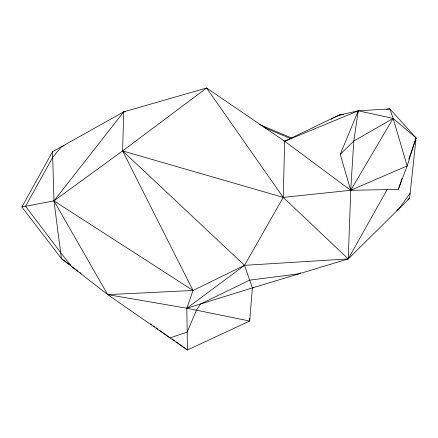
<?xml version="1.0" encoding="UTF-8"?>
<svg xmlns="http://www.w3.org/2000/svg" width="438" height="438" viewBox="0 0 438 438"><rect width="100%" height="100%" fill="white"/><g stroke="black" fill="none" stroke-linecap="round" stroke-linejoin="round"><path stroke-width="0.66" d="M249.715 318.306L249.687 321.027L187.431 349.995L107.71 294.626L61.424 258.601L21.9 206.95L52.544 151.69L123.724 111.86L206.599 88.005L284.678 141.26L350.701 190.295L398.317 189.413L407.176 165.876L416.1 137.932L389.88 108.903L358.262 110.814L338.908 115.139L284.678 141.26L283.463 140.636M125.772 111.75L123.724 111.86L122.618 150.913L192.994 290.465L186.829 308.237L187.431 349.995L176.377 341.979M21.9 206.95L53.956 200.867L122.618 150.913L244.546 265.335L252.37 287.919L249.687 321.027L186.829 308.237L107.71 294.626L53.956 200.867L52.544 151.69M350.827 188.937L348.232 258.918L252.37 287.919L186.829 308.237L244.546 265.335L283.227 197.39L284.678 141.26L358.262 110.814L393.121 118.435L416.1 137.932L409.59 198.332L348.232 258.918L244.546 265.335L192.994 290.465L107.71 294.626M358.136 112.172L358.262 110.814L340.249 154.335L350.701 190.295L407.176 165.876L393.121 118.435L389.88 108.903L386.486 109.319M358.262 110.814L353.789 141.047L350.701 190.295L283.227 197.39L122.618 150.913L206.599 88.005L283.227 197.39L348.232 258.918L387.351 189.189M398.317 189.413L402.095 178.474M408.764 159.164L416.1 137.932L415.432 139.12M331.073 119.683L331.506 118.703L340.419 114.8L342.724 114.564M410.154 193.136L398.821 208.97L396.812 210.371M70.819 265.417L61.424 258.601L53.956 200.867L123.724 111.86M340.249 154.335L353.789 141.047L393.121 118.435L350.701 190.295L352.294 189.019M252.37 287.919L253.498 287.147M300.577 272.912L298.908 273.843L249.676 280.139L200.664 303.95L196.41 310.186L187.174 332.13L169.977 337.873L159.246 330.093M407.762 199.241L409.59 198.332M63.97 145.712L61.588 146.631L52.708 157.368L25.585 206.254L60.658 252.671L71.865 266.726L74.931 268.954M338.908 115.139L342.078 114.751M343.184 114.521L343.644 114.471M259.395 124.463L292.009 138.189M264.076 127.398L290.504 138.583M53.956 200.867L192.994 290.465M171.959 338.771L174.724 340.775M75.949 269.693L77.997 271.177M80.039 272.655L81.063 273.4M150.562 323.791L151.581 324.531M153.629 326.014L154.647 326.759M156.18 327.87L157.713 328.982"/></g></svg>
